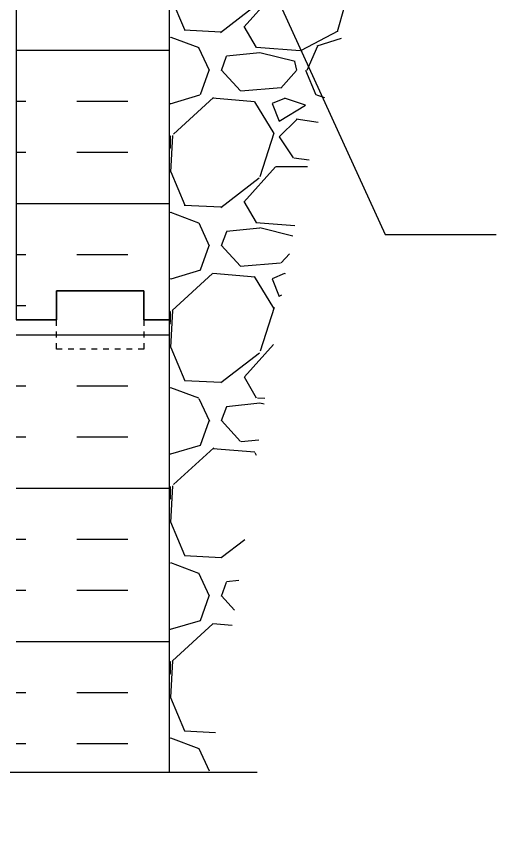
# Model space of a CAD drawing. Header units: inches. Extents: x -6.4 to 42.3, y 55.7 to 149.3.
# Drawn here: x 21.42 to 29.95, y 84.5 to 98.44 of the extents above; entities that cross this region are included whole.
import ezdxf

# ---------------------------------------------------------------- set-up
doc = ezdxf.new("R2010")
doc.units = ezdxf.units.IN
doc.header["$LTSCALE"] = 0.5
doc.header["$MEASUREMENT"] = 0
doc.linetypes.add('DASHED2', pattern=[0.375, 0.25, -0.125])
for name, color, linetype in [('HATCH', 12, 'Continuous'), ('LINE18', 9, 'Continuous'), ('line25', 2, 'Continuous'), ('LINE50', 5, 'Continuous'), ('LINE9', 9, 'Continuous'), ('TEXT', 4, 'Continuous')]:
    doc.layers.add(name, color=color, linetype=linetype)
doc.styles.add('DIM', font='romans.shx', dxfattribs={"width": 0.7})
doc.dimstyles.new('ext_12', dxfattribs={"dimscale": 12, "dimtxt": 0.09375, "dimasz": 0.09375, "dimexe": 0.09375, "dimexo": 0.0625, "dimgap": 0.0625, "dimtad": 1, "dimdec": 1, "dimzin": 2, "dimdsep": 46, "dimlunit": 4, "dimtxsty": 'DIM', "dimcen": 0.09, "dimdle": 0.09375, "dimclrt": 4, "dimadec": 0, "dimazin": 0, "dimtfac": 1, "dimtdec": 1, "dimtmove": 1, "dimatfit": 3, "dimfxl": 1, "dimfrac": 2, "dimtolj": 1, "dimtzin": 0, "dimarcsym": 0})

msp = doc.modelspace()

# ---------------------------------------------------------------- hatches: boundary and pattern name
at = {"layer": 'HATCH'}
h = msp.add_hatch(dxfattribs=at)
h.set_pattern_fill('AR-CONC', color=256, scale=0.5)
h.set_pattern_definition([(49.99999999999999, (0, 0), (3.586300913003767, -0.3137606749129755), [0.375, -4.125]), (355, (0, 0), (-0.693756668065, 3.760960668500059), [0.3, -3.3]), (100.45144446, (0.298858405, -0.02614672), (2.89254423363556, 3.447199954843147), [0.3187009599999999, -3.505710559999999]), (46.18420000000001, (0, 1), (5.336206653357862, -0.8275964039653827), [0.5625, -6.1875]), (96.63563549, (0.444683725, 0.931033465), (4.673309728371142, 4.870593003872752), [0.47805171, -5.258568799999999]), (351.1841639899999, (0, 1), (4.673309725273866, 4.870593001349951), [0.45, -4.950000005]), (21, (0.5, 0.75), (2.984535260592308, -2.013094453326694), [0.375, -4.125]), (326.0000000000001, (0.5, 0.75), (1.216576659607909, 3.625750225234265), [0.3, -3.3]), (71.45144474, (0.74871127, 0.58224213), (4.201111883649856, 1.612655764031769), [0.31870095, -3.50571056]), (37.50000000000001, (0, 0), (0.06079927658645334, 1.664469269156557), [0, -3.26, 0, -3.35, 0, -3.3125]), (7.499999999999999, (0, 0), (1.315347687210743, 1.972058559411801), [0, -1.91, 0, -3.185, 0, -1.2625]), (327.5, (-1.115, 0), (2.669112180862045, -0.1127743586718988), [0, -1.25, 0, -3.9, 0, -5.175]), (317.5, (-1.615, 0), (2.915930846711931, 0.5005249116615886), [0, -1.625, 0, -2.59, 0, -3.675])])
h.paths.add_polyline_path([(21.21609784427421, 87.53958020481237), (21.11109784449261, 87.53958020481237, -0.1889729320647711), (20.95522876880411, 87.63442469320172, 0.196322833643499), (20.50609784444466, 87.98068441332967), (19.18424227561164, 88.27117997958493, 0.05779469062706347), (18.41610146462003, 88.36026646967753, 0.05779469062698343), (17.64796065362948, 88.27117997958496), (16.32610508479628, 87.98068441332967, 0.1963228336434938), (15.87697416043684, 87.63442469320172, -0.1889729320647842), (15.72110508474833, 87.53958020481237), (15.61610508496674, 87.53958020481237), (15.61610508497128, 87.46958020481232), (15.66360508475677, 87.46958020481232, -0.4142135623888807), (15.72610508475677, 87.40708020480895), (15.72610508475313, 87.33958020479885, -0.3178372451770894), (15.5594384180898, 87.10387794441796, 0.08241458984435487), (15.41610146462049, 87.02477146784881), (15.41610146462049, 85.49828402923585), (17.41610146461925, 85.49827256167497), (18.41610146461925, 84.49827256167497), (18.41610146461925, 86.49827256167497), (19.41610146461925, 85.49827256167497), (21.41610146462046, 85.49828827301349), (21.41610146462046, 87.02477146784881, 0.08241458984435744), (21.27276451115115, 87.10387794441799, -0.3178372451770685), (21.10609784448781, 87.33958020479885), (21.10609784448417, 87.40708020480895, -0.4142135623888807), (21.16859784448417, 87.46958020481232), (21.21609784426966, 87.46958020481232)])
h.paths.add_polyline_path([(21.41610146462046, 93.24340746034552), (21.41610146462057, 93.97214057689477), (21.34110146462124, 93.74214057689628, -0.6000000000333638), (21.24110146461945, 93.74214057689188), (21.19218842114128, 93.89214057689198), (21.06610146461976, 93.89214057689188, -0.4142135623728037), (21.01610146461972, 93.94214057689177), (21.01610146461948, 93.97214057689196), (20.91610146461963, 93.9721405768919), (20.91610146462309, 95.48745505521588, 0.258958370486347), (20.65696092364954, 95.95425348612096, -0.3113104134333551), (20.60040142710453, 96.08439737439753, 2.127292751064689), (20.18781575033405, 95.85990674649814, -1), (20.02438717890509, 95.45138367243655, -0.3253062266843224), (19.55781243764286, 96.19354960224133, 0.1048804382404714), (19.38541660404811, 97.00536102957145, 1.422913243113724), (19.05190975255643, 96.53827623781164, -0.735592542234915), (19.06469462299132, 96.08022966067162, -0.08275514747013553), (18.41610146461963, 95.9721405768919, -0.08275514747013546), (17.76750830624794, 96.08022966067162, -0.7355925422304704), (17.78029317668306, 96.53827623781082, 1.422913243108026), (17.44678632519112, 97.00536102957139, 0.1048804382404599), (17.2743904915964, 96.19354960224136, -0.3253062266843572), (16.80781575033405, 95.45138367243655, -1), (16.64438717890522, 95.85990674649808, 2.127292751064853), (16.23180150213481, 96.08439737439754, -0.3113104134333905), (16.17524200558969, 95.954253486121, 0.2589583704863622), (15.91610146461617, 95.48745505521588), (15.91610146461963, 93.9721405768919), (15.81610146461966, 93.97214057689196), (15.81610146461954, 93.94214057689197, -0.4142135623739224), (15.7661014646195, 93.89214057689188), (15.64001450809798, 93.89214057689198), (15.59110146461981, 93.7421405768919, -0.6000000000333633), (15.49110146461802, 93.74214057689626), (15.41610146462049, 93.97214057688927), (15.41610146462049, 91.15438894177598, 0.0643975703405809), (15.5261050847344, 91.08842941651228), (15.61610508473482, 91.08842941651922), (15.61610508473754, 91.04670335659502, -0.2490694201798177), (15.72610508475359, 90.83958020482557), (15.72610508475723, 90.77208020481547, -0.4142135623890155), (15.6636050847572, 90.7095802048121), (15.61610508475937, 90.70958020481213), (15.61610508476392, 90.63958020481216), (15.72110508474888, 90.63958020481216, 0.100460415642868), (16.11480355481884, 90.69674296066061, -0.6014354320841996), (16.23430702504103, 90.59185961823599, 2.182094824738266), (16.64438717890607, 90.80476904968513, -1), (16.80781575033491, 91.21329212374678, -0.2443795113557762), (17.25622362314168, 90.69253521929623, 0.05315652255490301), (17.42206307735886, 90.0784535873809, 0.2232530870721782), (17.62239086073583, 89.91359973644562), (17.64200919269182, 89.90928834374515, 0.9554715931086329), (17.78029317668369, 90.50275827902747, -0.7355925422346004), (17.76750830624882, 90.96080485616744, -0.08275514747013273), (18.41610146462049, 91.06889393994716, -0.08275514747013235), (19.06469462299216, 90.9608048561675, -0.7355925422307702), (19.05190975255705, 90.50275827902826, 0.955471593136503), (19.19019373654914, 89.90928834374515), (19.20981206850514, 89.91359973644562, 0.2232530870720395), (19.41013985188203, 90.07845358738078, 0.05315652255491507), (19.57597930609926, 90.69253521929625, -0.2443795113558006), (20.02438717890615, 91.21329212374677, -1), (20.1878157503349, 90.8047690496852, 2.182094824737149), (20.5978959042001, 90.59185961823603, -0.6014354320768318), (20.71739937442065, 90.69674296066113, 0.1004604156432583), (21.11109784449207, 90.63958020481216), (21.21609784447702, 90.63958020481216), (21.21609784448157, 90.70958020481213), (21.16859784448375, 90.7095802048121, -0.4142135623890135), (21.10609784448372, 90.77208020481547), (21.10609784448735, 90.83958020482557, -0.2490694201798181), (21.2160978445034, 91.04670335659502), (21.21609784450613, 91.08842941651922), (21.30609784450654, 91.08842941651228, 0.06439757034058027), (21.41610146462046, 91.15438894177598)])
h.paths.add_polyline_path([(18.30110059130529, 97.97794988842428, 0.4135815914313283), (17.92610146461983, 98.35214057689184), (16.54110146461283, 98.3521405768919, 0.4142135623737345), (15.91610146461281, 97.72714057689056), (15.91610146461326, 97.20041285726776, 0.5490706967552534), (16.45005529317049, 96.86076792445381), (17.46237849327688, 97.33453518210251, -0.05309424434830591), (17.91291964643798, 97.4896790502524, 0.3501185223046223)])
h.paths.add_polyline_path([(17.91291964643798, 99.3946021035313, -0.05309424434847135), (17.46237849327555, 99.54974597168186), (16.45005529317063, 100.0235132293299, 0.5490706967567539), (15.91610146461326, 99.6838682965144), (15.91610146461281, 99.15714057689402, 0.4142135623741072), (16.54110146461279, 98.53214057689185), (17.92610146461985, 98.5321405768919, 0.4135815914456598), (18.30110059130531, 98.90633126537786, 0.3501185222942662)])
h.paths.add_polyline_path([(20.91610146462645, 99.15714057689118), (20.916101464626, 99.6838682965134, 0.5490706967576159), (20.38214763606865, 100.0235132293299), (19.36982443596233, 99.54974597168122, -0.05309424434830129), (18.91928328280127, 99.39460210353134, 0.3501185223367776), (18.53110233793409, 98.90633126530216, 0.4135815913865872), (18.90610146461943, 98.5321405768919), (20.29110146462645, 98.53214057689185, 0.4142135623727812)])
h.paths.add_polyline_path([(20.91610146462645, 97.72714057689056, 0.4142135623737125), (20.29110146462647, 98.3521405768919), (18.90610146461943, 98.35214057689184, 0.4135815914390789), (18.53110233793397, 97.97794988841434, 0.3501185222990159), (18.91928328280128, 97.48967905025245, -0.05309424434838853), (19.36982443596304, 97.3345351821022), (20.38214763606875, 96.86076792445381, 0.549070696755597), (20.916101464626, 97.20041285726813)])
h.paths.add_polyline_path([(20.91610146463314, 101.9310574603457), (20.79610146463384, 102.1310574603455), (20.79610146463384, 102.2434074603458), (20.79610146463384, 102.3557574603456), (20.91610146463314, 102.5557574603453), (20.916101464631, 103.6966272427031, 0.2910966595426471), (20.62803990057474, 104.1494871541204), (19.36982440740058, 104.7383319977023, 0.09336927207731835), (18.56297606628382, 104.9456634665623, 0.01633246440578862), (18.41610146461974, 104.950462396321, 0.1098692816785058), (17.46237852183938, 104.738331997703), (16.20416302866438, 104.1494871541203, 0.291096659542562), (15.91610146460826, 103.6966272427031), (15.91610146460612, 102.5557574603453), (16.03610146460542, 102.3557574603456), (16.03610146460542, 102.2434074603453), (16.03610146460542, 102.1310574603455), (15.91610146460612, 101.9310574603457), (15.91610146460826, 100.7901876779879, 0.2910966595426472), (16.20416302866452, 100.3373277665706), (17.46237852183928, 99.7484829229885, 0.1098692816784929), (18.41610146461952, 99.53635252437046, 0.1098692816785058), (19.36982440739988, 99.74848292298846), (20.62803990057474, 100.3373277665707, 0.2910966595426433), (20.916101464631, 100.7901876779879)])
h.paths.add_polyline_path([(18.20765498807617, 105.2884920476979, 0.1570718046770887), (18.30110059130522, 105.5804836553639, 0.4135815914064652), (17.92610146461985, 105.9546743437996), (16.54110146461262, 105.9546743437992, 0.4142135623726921), (15.91610146461281, 105.3296743437999), (15.91610146461326, 104.8029466241777, 0.5490706967576173), (16.45005529317061, 104.4633016913612), (17.46237849327692, 104.9370689490098, -0.05309424434830292), (17.912919646438, 105.0922128171597, 0.1829837551016594)])
h.paths.add_polyline_path([(18.30110059130508, 106.5088650321636, 0.3501185223627797), (17.91291964643798, 106.9971358704391, -0.05309424434839025), (17.4623784932762, 107.1522797385893), (16.4500552931704, 107.6260469962373, 0.5490706967554964), (15.91610146461326, 107.2864020634229), (15.91610146461281, 106.7596743437991, 0.4142135623730951), (16.54110146461281, 106.1346743437991), (17.92610146461985, 106.1346743437997, 0.413581591350407)], flags=17)
h.paths.add_polyline_path([(20.91610146462645, 106.7596743438009), (20.916101464626, 107.2864020634237, 0.5490706967552529), (20.38214763606877, 107.6260469962377), (19.36982443596237, 107.1522797385885, -0.05164549859361765), (18.93194852417608, 107.0000804299091, -0.001444784042961176), (18.91928328280245, 106.9971358704394, 0.350118522333744), (18.53110233793408, 106.5088650322165, 0.413581591391753), (18.90610146461943, 106.1346743437997), (20.29110146462643, 106.1346743437996, 0.4142135623737336)], flags=17)
h.paths.add_polyline_path([(20.91610146462645, 105.3296743438003, 0.4142135623727718), (20.29110146462647, 105.9546743437997), (18.90610146461941, 105.9546743437996, 0.4135815913918134), (18.53110233793408, 105.5804836553826, 0.3501185223332009), (18.9192832828012, 105.0922128171598, -0.05309424434848048), (19.36982443596371, 104.9370689490092), (20.38214763606874, 104.4633016913616, 0.5490706967566563), (20.916101464626, 104.8029466241771)])
h.paths.add_polyline_path([(24.04110146462256, 111.2434074603454), (12.79110146462049, 111.2434074603458), (12.79110146462049, 107.2434074603454), (15.41610146461963, 104.6184074603463), (15.41610146461963, 108.9993598654752), (15.91610146461617, 108.9993598654752, 0.2589583704863515), (16.17524200558972, 108.5325614345701, -0.3113104134329345), (16.23180150213467, 108.4024175462937, 2.12729275106322), (16.64438717890521, 108.6269081741934, -1), (16.80781575033416, 109.035431248255, -0.3253062266845047), (17.2743904915964, 108.2932653184497, 0.1048804382404041), (17.44678632519111, 107.4814538911201, 1.422913243113896), (17.78029317668283, 107.9485386828799, -0.7355925422349154), (17.76750830624794, 108.4065852600199, -0.08275514747013545), (18.41610146461963, 108.5146743437996, -0.0827551474701355), (19.06469462299132, 108.4065852600199, -0.7355925422304893), (19.0519097525562, 107.9485386828807, 1.422913243110389), (19.38541660404868, 107.4814538911209, 0.1048804382402777), (19.55781243764287, 108.2932653184496, -0.3253062266843874), (20.02438717890521, 109.0354312482545, -1), (20.18781575033403, 108.626908174193, 2.127292751064853), (20.60040142710445, 108.4024175462935, -0.3113104134333903), (20.65696092364956, 108.53256143457, 0.2589583704863643), (20.91610146462309, 108.9993598654752), (21.41610146461963, 108.9993598654752), (21.41610146461963, 104.6177981481668), (24.04110146462256, 107.2434074603454)])
h.paths.add_polyline_path([(33.73862099734205, 110.2434074603454), (33.73862099734205, 111.2434074603454), (24.54110146462256, 111.2434074603454), (24.54110146462256, 107.2428304840837), (33.73862099734205, 107.2434253044855), (33.73862099734205, 108.2434074603455), (34.73862099734205, 109.2434074603454), (32.73862099734205, 109.2434074603454)])
h.paths.add_polyline_path([(12.29110146462049, 111.2434074603432), (8.103601464620578, 111.2434074603454), (3.645418508931105, 111.0967368350932), (3.645418508931105, 109.3180606141833), (2.645418508931106, 108.3180606141833), (4.645418508931099, 108.3180606141833), (3.645418508930877, 107.3180606141831), (3.64541850893113, 105.0934906423737), (12.29110146462049, 105.3779266418485)])
h.paths.add_polyline_path([(21.41610146462094, 132.7260064461561, 0.08241458984434662), (21.27276451115161, 132.8051129227252, -0.3178372451770592), (21.10609784448827, 133.0408151831061), (21.10609784448463, 133.1083151831162, -0.4142135623888782), (21.16859784448463, 133.1708151831195), (21.21609784427012, 133.1708151831195), (21.21609784427466, 133.2408151831196), (21.11109784449301, 133.2408151831196, -0.1889729320606889), (20.95522876880663, 133.3356596715054, 0.196322833645684), (20.506097844443, 133.6819193916375), (19.1842422756124, 133.9724149578921, 0.05779469062708626), (18.41610146462049, 134.0615014479848, 0.05779469062701566), (17.64796065362952, 133.9724149578921), (16.32610508479899, 133.6819193916375, 0.196322833644527), (15.87697416043693, 133.3356596715084, -0.1889729320640421), (15.72110508474888, 133.2408151831196), (15.6161050849672, 133.2408151831196), (15.61610508497174, 133.1708151831195), (15.66360508475722, 133.1708151831195, -0.4142135623889219), (15.72610508475723, 133.1083151831162), (15.72610508475359, 133.0408151831061, -0.3178372451769929), (15.55943841809024, 132.8051129227253, 0.08241458984434263), (15.41610146462094, 132.7260064461562), (15.41610146462094, 128.2148276629655), (18.61607162129445, 128.2148276629655), (18.616071621294, 129.0953189964225), (18.67857162129445, 129.2148276629668), (18.74107162129445, 129.0953189964225), (18.74107162129445, 128.2148276629655), (21.41610146462094, 128.2148276629655)])
h.paths.add_polyline_path([(21.41610146462094, 138.9446424386529), (21.41610146462084, 141.0336609572226, 0.06439757034038503), (21.30609784450727, 141.0996204824861), (21.21609784450659, 141.0996204824793), (21.21609784450386, 141.1413465424034, -0.2490694201798172), (21.10609784448781, 141.3484696941728), (21.10609784448418, 141.4159696941829, -0.4142135623888782), (21.16859784448418, 141.4784696941863), (21.21609784448203, 141.4784696941863), (21.21609784447748, 141.5484696941863), (21.1110978444925, 141.5484696941863, 0.1004604156407994), (20.71739937443025, 141.4913069383407, -0.6014354321155745), (20.59789590420035, 141.5961902807624, 2.182094824738722), (20.18781575033533, 141.3832808493134, -1), (20.02438717890649, 140.9747577752517, -0.2443795113569552), (19.57597930609917, 141.4955146797057, 0.0531565225545154), (19.41013985188301, 142.1095963116165, 1.553131786926053), (19.05190975255774, 141.685291619971, -0.7355925422352237), (19.06469462299264, 141.2272450428309, -0.08275514747013611), (18.41610146462094, 141.1191559590512, -0.08275514747013694), (17.76750830624925, 141.227245042831, -0.735592542230241), (17.78029317668438, 141.6852916199701, 1.553131786939588), (17.42206307735679, 142.1095963116111, 0.05315652255433623), (17.25622362314209, 141.495514679702, -0.2443795113557167), (16.80781575033525, 140.9747577752517, -1), (16.64438717890651, 141.3832808493133, 2.182094824737446), (16.2343070250413, 141.5961902807624, -0.6014354321374126), (16.11480355480602, 141.4913069383427, 0.1004604156393298), (15.72110508474924, 141.5484696941863), (15.61610508476438, 141.5484696941863), (15.61610508475983, 141.4784696941863), (15.66360508475768, 141.4784696941863, -0.4142135623888782), (15.72610508475768, 141.4159696941829), (15.72610508475405, 141.3484696941728, -0.2490694201798174), (15.616105084738, 141.1413465424034), (15.61610508473527, 141.0996204824793), (15.5261050847346, 141.0996204824861, 0.06439757034050528), (15.41610146462084, 141.0336609572225), (15.41610146462094, 138.9446424386529), (15.41610146462094, 136.8556239200832, 0.06439757034043143), (15.52610508473458, 136.7896643948196), (15.61610508473527, 136.7896643948264), (15.616105084738, 136.7479383349024, -0.249069420179824), (15.72610508475405, 136.5408151831329), (15.72610508475768, 136.4733151831228, -0.4142135623888782), (15.66360508475768, 136.4108151831194), (15.61610508475983, 136.4108151831194), (15.61610508476438, 136.3408151831194), (15.72110508474936, 136.3408151831194, 0.1004604156424961), (16.11480355481793, 136.3979779389674, -0.6014354320901654), (16.23430702504151, 136.2930945965433, 2.18209482473871), (16.64438717890653, 136.5060040279924, -1), (16.80781575033538, 136.914527102054, -0.244379511355155), (17.25622362314186, 136.3937701976052, 0.05315652255499141), (17.42206307735903, 135.7796885656888, 1.553131786924982), (17.78029317668414, 136.2039932573347, -0.7355925422351461), (17.76750830624924, 136.6620398344748, -0.08275514747013767), (18.41610146462094, 136.7701289182545, -0.0827551474701353), (19.06469462299263, 136.6620398344747, -0.7355925422302427), (19.0519097525575, 136.2039932573356, 1.553131786905569), (19.41013985188125, 135.7796885656848, 0.05315652255520303), (19.57597930609973, 136.3937701976035, -0.2443795113557799), (20.0243871789066, 136.914527102054, -1), (20.18781575033535, 136.5060040279924, 2.182094824737376), (20.59789590420057, 136.2930945965433, -0.6014354318347199), (20.71739937436294, 136.3979779389892, 0.1004604156588581), (21.1110978444925, 136.3408151831194), (21.21609784447748, 136.3408151831194), (21.21609784448203, 136.4108151831194), (21.16859784448418, 136.4108151831194, -0.4142135623888782), (21.10609784448418, 136.4733151831228), (21.10609784448781, 136.5408151831329, -0.2490694201798163), (21.21609784450386, 136.7479383349024), (21.21609784450659, 136.7896643948264), (21.30609784450726, 136.7896643948196, 0.06439757034045587), (21.41610146462094, 136.8556239200832)])
h.paths.add_polyline_path([(21.41610146462049, 147.9446354434087), (19.54110146461996, 147.9446322637523), (18.54110146461996, 148.9446322637523), (18.54110146461996, 146.9446322637523), (17.54110146461995, 147.9446322637523), (15.41610146462049, 147.9446358673629), (15.41610146462063, 145.1632784311498, 0.08241458984453444), (15.55943841809026, 145.0841719545805, -0.3178372451770652), (15.72610508475359, 144.8484696941997), (15.72610508475723, 144.7809696941895, -0.4142135623888782), (15.66360508475723, 144.7184696941862), (15.61610508497174, 144.7184696941862), (15.6161050849672, 144.6484696941861), (15.72110508474888, 144.6484696941861, -0.1889729320672327), (15.87697416043861, 144.5536252057945, 0.1963228336433856), (16.32610508479895, 144.2073654856682), (17.6479606536293, 143.9168699194137, 0.05779469062710021), (18.4161014646214, 143.827783429321, 0.05779469062705311), (19.18424227561286, 143.9168699194137), (20.5060978444429, 144.2073654856682, 0.1963228336444616), (20.95522876880484, 144.5536252057972, -0.1889729320641944), (21.11109784449297, 144.6484696941861), (21.21609784427466, 144.6484696941861), (21.21609784427012, 144.7184696941862), (21.16859784448463, 144.7184696941862, -0.4142135623888782), (21.10609784448463, 144.7809696941895), (21.10609784448827, 144.8484696941997, -0.3178372451769972), (21.27276451115162, 145.0841719545804, 0.0824145898441588), (21.41610146462063, 145.1632784311493)])
h = msp.add_hatch(dxfattribs=at)
h.set_pattern_fill('INSUL', color=256, scale=7, style=0)
h.set_pattern_definition([(180, (2947.577683176105, -303.7661066023662), (0, 2.625), []), (180, (2947.577683176105, -302.8911066023662), (0, 2.625), [0.875, -0.875]), (180, (2947.577683176105, -302.0161066023662), (0, 2.625), [0.875, -0.875])])
h.paths.add_polyline_path([(24.0411014646204, 107.2434074603432), (21.41610146462046, 104.6177981481646), (21.41610146462046, 93.2434074603453), (22.10360146462046, 93.24340746034541), (22.10360146462046, 93.74340746034541), (23.60360146462, 93.7434074603453), (23.60360146462046, 93.24340746034541), (24.04110146462046, 93.24340746034541)])
h = msp.add_hatch(dxfattribs=at)
h.set_pattern_fill('GRAVEL', color=256, scale=3, style=0)
h.set_pattern_definition([(228.0128, (26.20110146462043, 88.49827256167437), (-23.99999469647448, -27.00000402482174), [0.403608, -39.957264]), (184.9697, (25.93110146462039, 88.1982725616743), (36.00000315455291, 2.999973921021156), [0.692604, -68.567775]), (132.5104, (25.24110146462045, 88.13827256167436), (29.99997215504044, -33.00002602161359), [0.488364, -48.348096]), (267.2737, (24.07110146462043, 87.38827256167436), (2.999988053181571, 60.0000008849204), [0.630714, -62.440674]), (292.8337, (24.0411014646204, 86.75827256167436), (-15.00002971631142, 35.99998923533333), [0.618465, -61.22811900000001]), (357.2737, (24.28110146462041, 86.18827256167431), (-60.0000008849204, 2.999988053181574), [0.630714, -62.440674]), (37.6942, (24.9111014646204, 86.15827256167434), (-39.00002203685393, -29.99997121548159), [0.8340869999999999, -82.574547]), (72.2553, (25.57110146462043, 86.66827256167433), (21.00003228811623, 65.99998869371757), [0.7874639999999999, -77.958963]), (121.4296, (25.81110146462044, 87.41827256167433), (-24.0000247025291, 38.99998510947771), [0.63285, -62.652219]), (175.2364, (25.48110146462045, 87.9582725616744), (33.00000283895875, -2.999974597983782), [0.7224959999999985, -35.4022889999999]), (222.3974, (24.76110146462043, 88.01827256167435), (-36.0000220532197, -32.99997624604236), [0.9343440000000001, -92.500125]), (138.8141, (27.0411014646204, 87.35827256167438), (-21.00000884041714, 17.99999194002827), [0.318903, -31.571532]), (171.4692, (26.80110146462039, 87.5682725616743), (38.99999485444538, -6.000023730119371), [0.6067109999999984, -60.0645329999999]), (225, (26.20110146462043, 87.65827256167434), (-3.33066907387547e-16, -3.000000928346857), [0.4242629999999999, -3.818376]), (203.1986, (25.99110146462045, 88.01827256167435), (14.99999919200123, 6.000003975794561), [0.228474, -22.618845]), (291.8014, (25.78110146462041, 87.92827256167432), (-2.999999731501946, 9.00000081903231), [0.323109, -15.832386]), (30.9638, (25.90110146462041, 87.62827256167436), (8.999994066863994, 6.000007450622197), [0.5247869999999984, -16.96806899999995]), (161.5651, (26.35110146462046, 87.89827256167435), (6.000001303778886, -2.999995209668123), [0.3794730000000001, -9.107361000000001]), (16.38950000000001, (24.0411014646204, 87.92827256167432), (30.00000659523588, 8.999978129453911), [0.5316, -52.628535]), (70.3462, (24.55110146462039, 88.07827256167441), (-11.99998574211524, -33.00000640681867), [0.445983, -44.152224]), (293.1986, (26.35110146462046, 88.49827256167437), (-6.000003975794561, 14.99999919200123), [0.456945, -22.390374]), (343.6105, (26.53110146462041, 88.07827256167441), (-30.00000659523587, 8.99997812945392), [0.5315999999999984, -52.6285349999999]), (339.444, (24.0411014646204, 86.0682725616743), (-15.00000553362727, 5.999987989264753), [0.51264, -25.119372]), (294.7751, (24.52110146462042, 85.88827256167436), (-14.99997656773551, 33.00001026551735), [0.4295339999999992, -42.5239289999999]), (66.80140000000002, (26.38110146462043, 85.49827256167437), (6.000003975794565, 14.99999919200123), [0.456945, -22.390374]), (17.35400000000001, (26.56110146462044, 85.91827256167433), (-39.0000060572905, -11.99998350677735), [0.5028929999999999, -49.78627199999999]), (69.444, (24.9111014646204, 85.49827256167437), (-5.99998798926476, -15.00000553362727), [0.25632, -25.375692]), (101.3098999999999, (26.20110146462043, 85.49827256167437), (-2.999992896484816, 12.00000225669286), [0.1529699999999997, -15.14408699999998]), (165.9638, (26.1711014646204, 85.64827256167435), (9.00000163796922, -2.999994172083737), [0.618465, -11.75085]), (186.009, (25.57110146462043, 85.79827256167432), (29.99999925271812, 2.999997952445524), [0.57315, -56.74176900000001]), (303.6901, (25.90110146462041, 87.35827256167438), (-3.000004003521572, 5.999998673313481), [0.432666, -10.383987]), (353.1572, (26.14110146462042, 86.99827256167437), (50.99999809643565, -6.000023993774283), [0.755382, -74.782689]), (60.94540000000001, (26.89110146462042, 86.90827256167434), (-12.00000008159784, -21.00000115370906), [0.308868, -30.578022]), (90, (27.0411014646204, 87.17827256167432), (-3, 3), [0.18, -2.82]), (120.2564, (25.51110146462043, 85.88827256167436), (11.99998466040808, -21.0000073675642), [0.416772, -41.26056000000001]), (48.01279999999999, (25.30110146462039, 86.24827256167437), (23.99999469647448, 27.00000402482175), [0.8072159999999999, -39.553656]), (0, (25.84110146462047, 86.84827256167439), (3, 3), [0.78, -2.22]), (325.3048, (26.62110146462044, 86.84827256167439), (-29.99998277696258, 21.00002582878337), [0.474342, -46.959822]), (254.0546, (27.01110146462043, 86.57827256167441), (-2.999999667889143, -12.00000037995645), [0.436806, -21.403524]), (207.646, (26.89110146462042, 86.15827256167434), (-56.99998742153878, -30.00002313950754), [0.711195, -70.408422]), (175.4261, (26.26110146462043, 85.82827256167441), (-39.0000016749364, 2.999984403483252), [0.7523969999999984, -74.4872219999998])])
edge = h.paths.add_edge_path()
edge.add_line((24.0411014646204, 107.2427981481697), (24.04110146462043, 93.24340746034535))
edge.add_line((24.04110146462046, 93.24340746034541), (24.04110146462043, 85.4982725616744))
edge.add_line((24.0411014646204, 85.49827256167437), (24.71518350063508, 85.49827256167437))
edge.add_spline(control_points=[(24.71518350063508, 85.49827256167437), (24.82344980619331, 86.14360923673128), (25.5846742245459, 90.74865201435223), (26.19336966920025, 97.67169029027157), (29.77935516200728, 104.5703417872482), (32.66779697201287, 106.0707733784468), (33.46270270882803, 106.4836955551758)], knot_values=[0, 0, 0, 0, 1.962013932848677, 13.99979169350777, 21.00438102400835, 23.66399043516336, 23.66399043516336, 23.66399043516336, 23.66399043516336], degree=3, periodic=0)
edge.add_line((33.46270270882803, 106.4836955551758), (33.46270270882803, 107.2434074603454))
edge.add_line((33.46270270882803, 107.2434074603454), (24.0411014646204, 107.2427981481697))
h = msp.add_hatch(dxfattribs=at)
h.set_pattern_fill('INSUL', color=256, scale=7, style=0)
h.set_pattern_definition([(180, (2947.577683176105, -321.7661066023662), (0, 2.625), []), (180, (2947.577683176105, -320.8911066023662), (0, 2.625), [0.875, -0.875]), (180, (2947.577683176105, -320.0161066023662), (0, 2.625), [0.875, -0.875])])
h.paths.add_polyline_path([(21.41610146462046, 85.49827256167437), (24.0411014646204, 85.49827256167437), (24.04110146462046, 93.24340746034552), (23.60360146462046, 93.24340746034552), (23.60360146462, 93.74340746034564), (22.10360146462046, 93.74340746034552), (22.10360146462046, 93.24340746034552), (21.41610146462046, 93.24340746034564)])

# ---------------------------------------------------------------- linework, layer by layer
at = {"layer": 'LINE18'}
msp.add_lwpolyline([(10.79110146462049, 85.49831054797038), (17.41610146461925, 85.49827256167497), (18.41610146461925, 84.49827256167497), (18.41610146461925, 86.49827256167497), (19.41610146461925, 85.49827256167497), (25.54110146462046, 85.49832067764918)], dxfattribs=at)
at = {"layer": 'line25'}
msp.add_line((21.41610146462256, 107.2434074603454), (21.41610146462256, 93.24340746034552), dxfattribs=at)
at = {"layer": 'LINE50'}
for p, q in [((24.04110146462256, 93.24340746034552), (24.04110146462256, 107.2434074603454)), ((24.04110146462046, 85.49827256167437), (24.04110146462046, 93.24340746034552))]:
    msp.add_line(p, q, dxfattribs=at)
for points in [[(21.41610146462046, 93.24340746034552), (22.10360146462046, 93.24340746034552), (22.10360146462046, 93.74340746034552), (23.60360146462046, 93.74340746034552), (23.60360146462046, 93.24340746034552), (24.04110146462046, 93.24340746034552)], [(24.04110146462046, 93.24340746034552), (23.60360146462046, 93.24340746034552), (23.60360146462046, 93.74340746034552), (22.10360146462046, 93.74340746034552), (22.10360146462046, 93.24340746034552), (21.41610146462046, 93.24340746034552)]]:
    msp.add_lwpolyline(points, dxfattribs=at)
at = {"layer": 'LINE9', "linetype": 'DASHED2', "ltscale": 0.15}
msp.add_lwpolyline([(23.60360146462046, 93.24340746034552), (23.60360146462046, 93.24340746034552), (23.60360146462046, 92.74340746034552), (22.10360146462046, 92.74340746034552), (22.10360146462046, 93.24340746034552), (22.10360146462046, 93.24340746034552)], dxfattribs=at)

# ---------------------------------------------------------------- leaders
at = {"layer": 'TEXT'}
msp.add_leader([(22.64392577553712, 105.8459074603423), (27.73577928399773, 94.70830333769898), (29.63509888471214, 94.70830333769898)], dimstyle='ext_12', override={"dimtad": 0}, dxfattribs=at)

doc.saveas('drawing.dxf')
